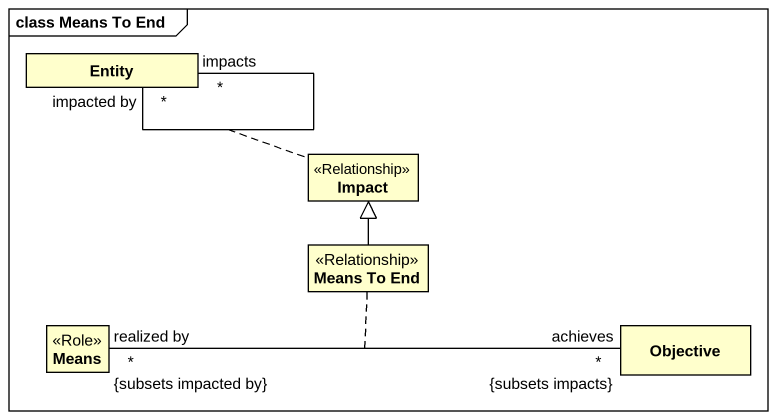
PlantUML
@startuml
mainframe class Means To End
hide circle
hide empty members
class "Entity" as Entity_
class Impact <<Relationship>>
class "Means To End" as Means_To_End <<Relationship>>
class Means <<Role>>
class Objective
Entity_ "impacted by\n*" -- "impacts\n*" Entity_
(Entity_, Entity_) .. Impact
Means_To_End -up-|> Impact
Means "realized by\n*\n{subsets impacted by}" -right- "achieves\n*\n{subsets impacts}" Objective
(Means, Objective) .. Means_To_End
@enduml
